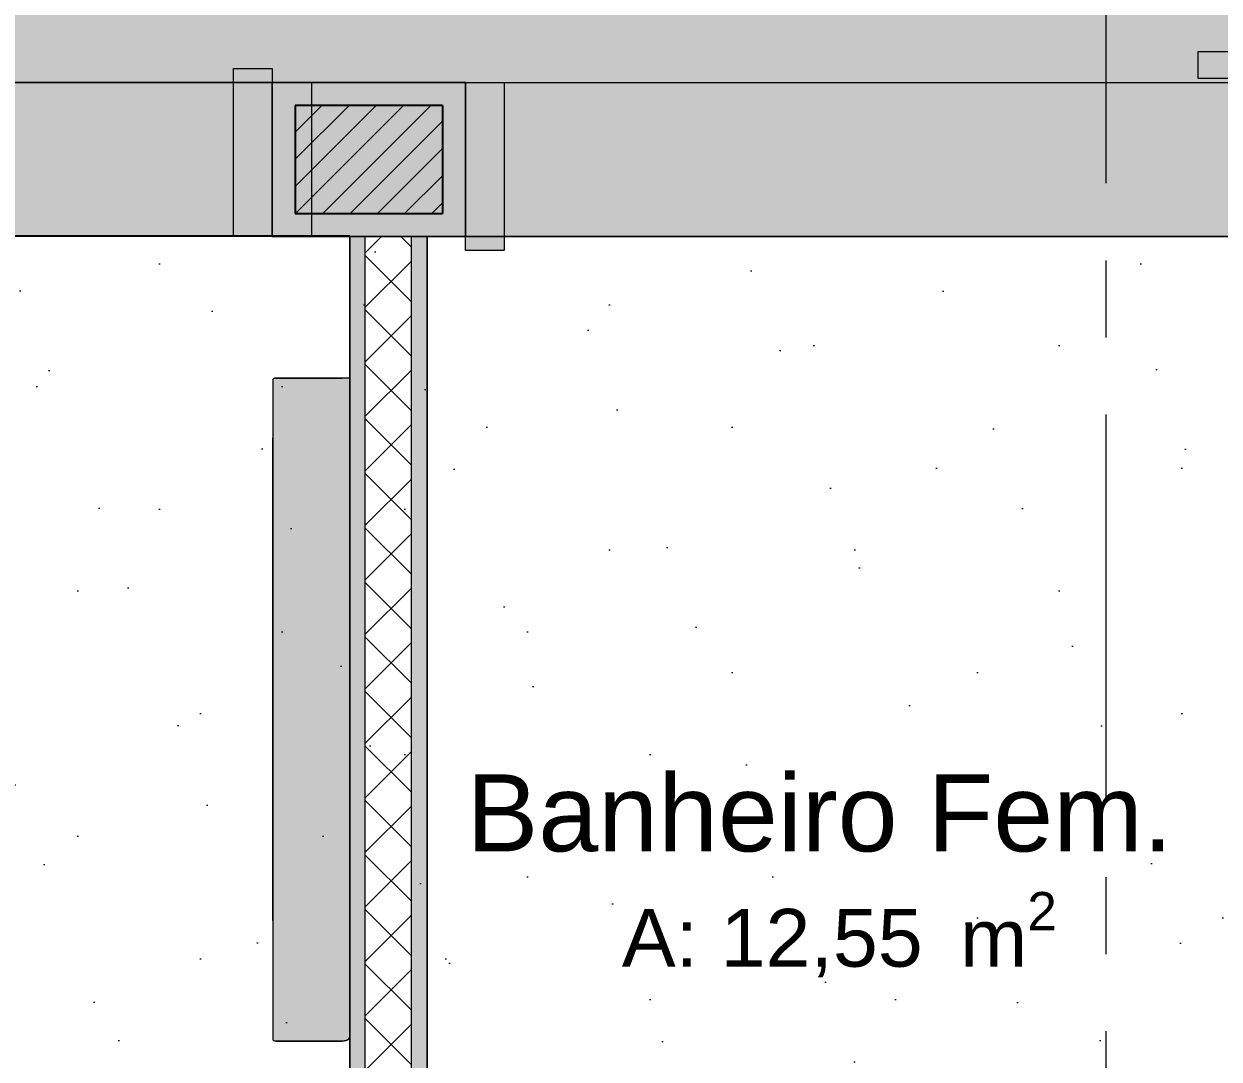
# Model space of a CAD drawing. Header units: metres. Extents: x -77 to 21.6, y -70.6 to -27.7.
# Drawn here: x -51.035 to -49.484, y -53.618 to -52.275 of the extents above; entities that cross this region are included whole.
import ezdxf

# ---------------------------------------------------------------- set-up
doc = ezdxf.new("R2010")
doc.units = ezdxf.units.M
doc.header["$MEASUREMENT"] = 0
doc.linetypes.add('Dot & Dashed', pattern=[0.6, 0.5, -0.05, 0, -0.05])
for name, color, linetype, lineweight in [('0_Caneta_No__99', 7, 'Continuous', 20), ('Concreto moldado in loco_Pilares.IFC Model_Caneta_No__241', 7, 'Continuous', 13), ('Concreto moldado in loco_Pilares.IFC Model_Caneta_No__4', 7, 'Continuous', 20), ('LAJES.EST_Caneta_No__96', 252, 'Continuous', 0), ('MOBILIARIO2_Caneta_No__96', 252, 'Continuous', 0), ('PAREDE CONSTRUIR_Caneta_No__241', 7, 'Continuous', 13), ('PAREDE CONSTRUIR_Caneta_No__3', 7, 'Continuous', 25), ('PAREDE CONSTRUIR_Caneta_No__83', 84, 'Continuous', 0), ('Portas Archicad_Caneta_No__241', 7, 'Continuous', 13), ('Portas Archicad_Caneta_No__98', 7, 'Continuous', 0), ('Selos de Zona Archicad_Caneta_No__11', 7, 'Continuous', 5)]:
    doc.layers.add(name, color=color, linetype=linetype, lineweight=lineweight)
for name, color, linetype in [('Concreto moldado in loco_Pilares.IFC Model', 7, 'Continuous'), ('PAREDE CONSTRUIR', 7, 'Continuous'), ('Portas Archicad', 7, 'Continuous'), ('ZONA', 7, 'Continuous')]:
    doc.layers.add(name, color=color, linetype=linetype)
for name, color, linetype, lineweight, true_color in [('LAJES.EST_Caneta_No__18', 7, 'Continuous', 0, 0xdfdfdf), ('LAJES.EST_Caneta_No__254', 7, 'Continuous', 0, 0xd1c9ad), ('MOBILIARIO2_Caneta_No__95', 7, 'Continuous', 0, 0xaeaeae), ('Portas Archicad_Caneta_No__97', 7, 'Continuous', 5, 0x6b6b6b), ('ZONA_Caneta_No__56', 7, 'Continuous', 0, 0xffe495)]:
    doc.layers.add(name, color=color, linetype=linetype, lineweight=lineweight, true_color=true_color)
doc.styles.add('GENERATED_STYLE_1', font='arial.ttf')
pattern_1 = [(45, (0, 0.5), (-0.159099, 0.159099), [0, -0.15, 0, -0.225]), (110, (0.5, 0.5), (0.21143084, 0.07695453), [0, -0.11, 0, -0.19])]
pattern_2 = [(45, (0, 0), (-0.0176776695, 0.0176776695), [])]

# ---------------------------------------------------------------- blocks, each defined once
blk = doc.blocks.new('Banheiro Fem._9_19_6', base_point=(-49.9769, -53.362))
at = {"layer": 'Selos de Zona Archicad_Caneta_No__11', "color": 7, "lineweight": 5, "attachment_point": 2, "style": 'GENERATED_STYLE_1'}
for s, insert, char_height in [('\\A1;{\\pqc;\\pt0,0.55;\\fArial|b0|i0|c0|p0;\\W1.000000;Banheiro Fem.\\fArial|b0|i0|c0|p0;\\W1.000000;\\A1{\\H.66x;\\S^  ;}\\fArial|b0|i0|c0|p0;\\W1.000000;\\fArial|b0|i0|c0|p0;\\W1.000000;\\A1{\\H.66x;\\S^  ;}}', (-49.9769, -53.2482), 0.1), ('\\A1;{\\pqc;\\pt0,0.55;\\fArial|b0|i0|c0|p0;\\W1.000000;A: 12,55\\fArial|b0|i0|c0|p0;\\W1.000000;\\A1{\\H.66x;\\S^  ;}\\fArial|b0|i0|c0|p0;\\W1.000000; m\\fArial|b0|i0|c0|p0;\\W1.000000;\\A1{\\H.66x;\\S2^  ;}}', (-49.9769, -53.4009), 0.075)]:
    blk.add_mtext(s, dxfattribs=dict(at, insert=insert, char_height=char_height))
blk = doc.blocks.new('Exterior Sliding Door 26')
at = {"layer": 'Portas Archicad', "linetype": 'Continuous', "lineweight": 0, "true_color": 0xffffff}
for points in [[(-0.475, 0.218), (-0.525, 0.218), (-0.525, 0.2), (-0.475, 0.2)], [(-0.475, 0), (-0.475, 0.2), (-0.525, 0.2), (-0.525, 0)]]:
    blk.add_hatch(color=7, dxfattribs=at).paths.add_polyline_path(points)
at = {"layer": 'Portas Archicad_Caneta_No__241', "color": 7, "linetype": 'Continuous', "lineweight": 13}
for p, q in [((-0.525, 0.17), (-0.525, 0.2)), ((-0.525, 0.17), (-0.525, 0.2)), ((-0.525, 0.17), (-0.525, 0.2)), ((-0.525, 0.17), (-0.525, 0.2)), ((-0.525, 0.03), (-0.525, 0.17)), ((-0.525, 0.03), (-0.525, 0.17)), ((-0.525, 0.03), (-0.525, 0.17)), ((-0.525, 0.03), (-0.525, 0.17)), ((-0.525, 0), (-0.525, 0.03)), ((-0.525, 0), (-0.525, 0.03))]:
    blk.add_line(p, q, dxfattribs=at)
at = {"layer": 'Portas Archicad_Caneta_No__97', "color": 251, "linetype": 'Continuous', "lineweight": 5, "true_color": 0x6b6b6b}
for p, q in [((-0.525, 0.2), (0.525, 0.2)), ((-0.525, 0), (0.525, 0))]:
    blk.add_line(p, q, dxfattribs=at)
at = {"layer": 'Portas Archicad_Caneta_No__98', "color": 7, "linetype": 'Continuous', "lineweight": 0}
for p, q in [((-0.475, 0.218), (-0.525, 0.218)), ((-0.525, 0.218), (-0.525, 0.2)), ((-0.475, 0.2), (-0.475, 0.218)), ((-0.475, 0.2), (-0.525, 0.2)), ((-0.525, 0.2), (-0.525, 0)), ((-0.525, 0.2), (-0.475, 0.2)), ((-0.475, 0), (-0.475, 0.2)), ((-0.525, 0), (-0.475, 0))]:
    blk.add_line(p, q, dxfattribs=at)
blk = doc.blocks.new('Exterior Sliding Door 26_2')
at = {"layer": 'Portas Archicad', "linetype": 'Continuous', "lineweight": 0, "true_color": 0xffffff}
for points in [[(0.425, 0.04), (0.425, 0.005), (1.475, 0.005), (1.475, 0.04)], [(-0.475, 0), (-0.525, 0), (-0.525, -0.2), (-0.475, -0.2)], [(-0.475, -0.218), (-0.475, -0.2), (-0.525, -0.2), (-0.525, -0.218)]]:
    blk.add_hatch(color=7, dxfattribs=at).paths.add_polyline_path(points)
at = {"layer": 'Portas Archicad_Caneta_No__241', "color": 7, "linetype": 'Continuous', "lineweight": 13}
for p, q in [((-0.525, 0), (-0.525, -0.03)), ((-0.525, 0), (-0.525, -0.03)), ((-0.525, 0), (-0.525, -0.03)), ((-0.525, 0), (-0.525, -0.03)), ((-0.525, -0.03), (-0.525, -0.17)), ((-0.525, -0.03), (-0.525, -0.17)), ((-0.525, -0.03), (-0.525, -0.17)), ((-0.525, -0.03), (-0.525, -0.17)), ((-0.525, -0.17), (-0.525, -0.2)), ((-0.525, -0.17), (-0.525, -0.2))]:
    blk.add_line(p, q, dxfattribs=at)
at = {"layer": 'Portas Archicad_Caneta_No__97', "color": 251, "linetype": 'Continuous', "lineweight": 5, "true_color": 0x6b6b6b}
for p, q in [((-0.525, 0), (0.525, 0)), ((-0.525, -0.2), (0.525, -0.2))]:
    blk.add_line(p, q, dxfattribs=at)
at = {"layer": 'Portas Archicad_Caneta_No__98', "color": 7, "linetype": 'Continuous', "lineweight": 0}
for p, q in [((0.425, 0.04), (1.475, 0.04)), ((0.425, 0.005), (0.425, 0.04)), ((-0.525, -0.2), (-0.525, 0)), ((-0.525, 0), (-0.475, 0)), ((-0.475, 0), (-0.475, -0.2)), ((1.475, 0.005), (0.425, 0.005)), ((-0.475, -0.2), (-0.525, -0.2)), ((-0.525, -0.218), (-0.525, -0.2)), ((-0.525, -0.2), (-0.475, -0.2)), ((-0.475, -0.2), (-0.475, -0.218)), ((-0.475, -0.218), (-0.525, -0.218))]:
    blk.add_line(p, q, dxfattribs=at)
blk = doc.blocks.new('Trocador(1)')
at = {"layer": 'MOBILIARIO2_Caneta_No__95', "linetype": 'Continuous', "lineweight": 0, "true_color": 0x575757}
blk.add_hatch(color=251, dxfattribs=at).paths.add_polyline_path([(0.0375, 0.67511), (0.0375, 0.6794), (0.03375, 0.6794), (0.0015, 0.6794), (0.00111, 0.67934), (0.00075, 0.67917), (0.00044, 0.6789), (0.0002, 0.67854), (0.00005, 0.67813), (0, 0.67768), (0, 0.67767), (0, 0.67649), (0, 0.67455), (0, 0.67186), (0, 0.66847), (0, 0.66439), (0, 0.65969), (0, 0.65441), (0, 0.64861), (0, 0.64235), (0, 0.63567), (0, 0.61815), (0, 0.59723), (0, 0.57598), (0, 0.55444), (0, 0.53265), (0, 0.51065), (0, 0.48848), (0, 0.46619), (0, 0.44382), (0, 0.42138), (0, 0.25802), (0, 0.23529), (0, 0.21264), (0, 0.1901), (0, 0.16772), (0, 0.14556), (0, 0.12368), (0, 0.10211), (0, 0.08093), (0, 0.06017), (0, 0.04379), (0, 0.03806), (0, 0.03764), (0, 0.03188), (0, 0.02651), (0, 0.02156), (0, 0.01708), (0, 0.01312), (0, 0.0097), (0, 0.00686), (0, 0.00463), (0, 0.00302), (0, 0.00205), (0, 0.00172), (0.00005, 0.00128), (0.0002, 0.00086), (0.00044, 0.0005), (0.00075, 0.00023), (0.00111, 0.00006), (0.0015, 0), (0.03375, 0), (0.03472, 0.00015), (0.03562, 0.00058), (0.0364, 0.00126), (0.037, 0.00215), (0.03737, 0.00319), (0.0375, 0.0043), (0.0375, 0.00462), (0.0375, 0.00556), (0.0375, 0.00711), (0.0375, 0.00926), (0.0375, 0.012), (0.0375, 0.01529), (0.0375, 0.01912), (0.0375, 0.02344), (0.0375, 0.02821), (0.0375, 0.03339), (0.0375, 0.03727), (0.0375, 0.03908), (0.0375, 0.043), (0.0375, 0.04494), (0.0375, 0.06127), (0.0375, 0.08192), (0.0375, 0.10298), (0.0375, 0.12443), (0.0375, 0.14619), (0.0375, 0.16823), (0.0375, 0.19048), (0.0375, 0.2129), (0.0375, 0.23542), (0.0375, 0.25805), (0.0375, 0.42135), (0.0375, 0.44371), (0.0375, 0.46597), (0.0375, 0.48815), (0.0375, 0.5102), (0.0375, 0.53209), (0.0375, 0.55377), (0.0375, 0.57521), (0.0375, 0.59635), (0.0375, 0.61717), (0.0375, 0.63458), (0.0375, 0.64108), (0.0375, 0.6471), (0.0375, 0.65269), (0.0375, 0.65778), (0.0375, 0.66231), (0.0375, 0.66623), (0.0375, 0.66951), (0.0375, 0.67209), (0.0375, 0.67396)])
at = {"layer": 'MOBILIARIO2_Caneta_No__96', "color": 252, "linetype": 'Continuous', "lineweight": 0}
for p, q in [((0.00005, 0.67813), (0, 0.67768)), ((0, 0.67768), (0, 0.67767)), ((0, 0.67767), (0, 0.67649)), ((0, 0.67649), (0, 0.67455)), ((0, 0.67455), (0, 0.67186)), ((0.0002, 0.67854), (0.00005, 0.67813)), ((0.0002, 0.67854), (0.00044, 0.6789)), ((0.00044, 0.6789), (0.00075, 0.67917)), ((0.00075, 0.67917), (0.00111, 0.67934)), ((0.0015, 0.6794), (0.00111, 0.67934)), ((0.0015, 0.6794), (0.03375, 0.6794)), ((0.0375, 0.6794), (0.03375, 0.6794)), ((0.0375, 0.67511), (0.0375, 0.6794)), ((0.0375, 0.67396), (0.0375, 0.6751)), ((0, 0.67186), (0, 0.66847)), ((0.0375, 0.67209), (0.0375, 0.67396)), ((0.0375, 0.66951), (0.0375, 0.67209)), ((0.0375, 0.66623), (0.0375, 0.66951)), ((0, 0.66847), (0, 0.66439)), ((0, 0.66439), (0, 0.65969)), ((0.0375, 0.66231), (0.0375, 0.66623)), ((0, 0.65969), (0, 0.65441)), ((0.0375, 0.65778), (0.0375, 0.66231)), ((0.0375, 0.65269), (0.0375, 0.65778)), ((0, 0.65441), (0, 0.64861)), ((0.0375, 0.6471), (0.0375, 0.65269)), ((0, 0.64861), (0, 0.64235)), ((0.0375, 0.64108), (0.0375, 0.6471)), ((0, 0.64235), (0, 0.63567)), ((0.0375, 0.63458), (0.0375, 0.64108)), ((0, 0.63567), (0, 0.61815)), ((0.0375, 0.61717), (0.0375, 0.63458)), ((0, 0.59723), (0, 0.61815)), ((0.0375, 0.59635), (0.0375, 0.61717)), ((0, 0.57598), (0, 0.59723)), ((0.0375, 0.57521), (0.0375, 0.59635)), ((0, 0.55444), (0, 0.57598)), ((0.0375, 0.55377), (0.0375, 0.57521)), ((0, 0.53265), (0, 0.55444)), ((0.0375, 0.53209), (0.0375, 0.55377)), ((0, 0.51065), (0, 0.53265)), ((0.0375, 0.5102), (0.0375, 0.53209)), ((0, 0.48848), (0, 0.51065)), ((0.0375, 0.48815), (0.0375, 0.5102)), ((0, 0.46619), (0, 0.48848)), ((0.0375, 0.46597), (0.0375, 0.48815)), ((0, 0.44382), (0, 0.46619)), ((0.0375, 0.44371), (0.0375, 0.46597)), ((0, 0.42138), (0, 0.44382)), ((0.0375, 0.42135), (0.0375, 0.44371)), ((0, 0.25802), (0, 0.42138)), ((0.0375, 0.25805), (0.0375, 0.42135)), ((0, 0.23529), (0, 0.25802)), ((0.0375, 0.23542), (0.0375, 0.25805)), ((0, 0.21264), (0, 0.23529)), ((0.0375, 0.2129), (0.0375, 0.23542)), ((0, 0.1901), (0, 0.21264)), ((0.0375, 0.19048), (0.0375, 0.2129)), ((0, 0.16772), (0, 0.1901)), ((0.0375, 0.16823), (0.0375, 0.19048)), ((0, 0.14556), (0, 0.16772)), ((0.0375, 0.14619), (0.0375, 0.16823)), ((0, 0.12368), (0, 0.14556)), ((0.0375, 0.12443), (0.0375, 0.14619)), ((0, 0.12368), (0, 0.10211)), ((0.0375, 0.10298), (0.0375, 0.12443)), ((0, 0.10211), (0, 0.08093)), ((0.0375, 0.08192), (0.0375, 0.10298)), ((0.0375, 0.06127), (0.0375, 0.08192)), ((0, 0.08093), (0, 0.06017)), ((0, 0.06017), (0, 0.04379)), ((0.0375, 0.04494), (0.0375, 0.06127)), ((0, 0.04379), (0, 0.03806)), ((0.0375, 0.043), (0.0375, 0.04494)), ((0.0375, 0.043), (0.0375, 0.03908)), ((0.0375, 0.03908), (0.0375, 0.043)), ((0, 0.03806), (0, 0.03764)), ((0, 0.03764), (0, 0.03188)), ((0.0375, 0.03727), (0.0375, 0.03908)), ((0.0375, 0.03339), (0.0375, 0.03727)), ((0, 0.03188), (0, 0.02651)), ((0.0375, 0.02821), (0.0375, 0.03339)), ((0, 0.02651), (0, 0.02156)), ((0.0375, 0.02344), (0.0375, 0.02821)), ((0.0375, 0.01912), (0.0375, 0.02344)), ((0, 0.02156), (0, 0.01708)), ((0.0375, 0.01529), (0.0375, 0.01912)), ((0, 0.01708), (0, 0.01312)), ((0, 0.01312), (0, 0.0097)), ((0.0375, 0.012), (0.0375, 0.01529)), ((0.0375, 0.00926), (0.0375, 0.012)), ((0, 0.0097), (0, 0.00686)), ((0, 0.00686), (0, 0.00463)), ((0.0375, 0.00711), (0.0375, 0.00926)), ((0.0375, 0.00556), (0.0375, 0.00711)), ((0, 0.00463), (0, 0.00302)), ((0, 0.00302), (0, 0.00205)), ((0, 0.00205), (0, 0.00172)), ((0, 0.00172), (0.00005, 0.00128)), ((0.00005, 0.00128), (0.0002, 0.00086)), ((0.0002, 0.00086), (0.00044, 0.0005)), ((0.00044, 0.0005), (0.00075, 0.00023)), ((0.00075, 0.00023), (0.00111, 0.00006)), ((0.00111, 0.00006), (0.0015, 0)), ((0.03375, 0), (0.0015, 0)), ((0.03472, 0.00015), (0.03375, 0)), ((0.03562, 0.00058), (0.03472, 0.00015)), ((0.0364, 0.00126), (0.03562, 0.00058)), ((0.0364, 0.00126), (0.037, 0.00215)), ((0.03737, 0.00319), (0.037, 0.00215)), ((0.0375, 0.0043), (0.03737, 0.00319)), ((0.0375, 0.00462), (0.0375, 0.00556)), ((0.0375, 0.0043), (0.0375, 0.00462))]:
    blk.add_line(p, q, dxfattribs=at)
at = {"layer": 'MOBILIARIO2_Caneta_No__96', "color": 252, "linetype": 'Continuous', "lineweight": 0, "flags": 128}
blk.add_lwpolyline([(0.0375, 0.67511), (0.0375, 0.6794), (0.03375, 0.6794), (0.0015, 0.6794), (0.00111, 0.67934), (0.00075, 0.67917), (0.00044, 0.6789), (0.0002, 0.67854), (0.00005, 0.67813), (0, 0.67768), (0, 0.67767), (0, 0.67649), (0, 0.67455), (0, 0.67186), (0, 0.66847), (0, 0.66439), (0, 0.65969), (0, 0.65441), (0, 0.64861), (0, 0.64235), (0, 0.63567), (0, 0.61815), (0, 0.59723), (0, 0.57598), (0, 0.55444), (0, 0.53265), (0, 0.51065), (0, 0.48848), (0, 0.46619), (0, 0.44382), (0, 0.42138), (0, 0.25802), (0, 0.23529), (0, 0.21264), (0, 0.1901), (0, 0.16772), (0, 0.14556), (0, 0.12368), (0, 0.10211), (0, 0.08093), (0, 0.06017), (0, 0.04379), (0, 0.03806), (0, 0.03764), (0, 0.03188), (0, 0.02651), (0, 0.02156), (0, 0.01708), (0, 0.01312), (0, 0.0097), (0, 0.00686), (0, 0.00463), (0, 0.00302), (0, 0.00205), (0, 0.00172), (0.00005, 0.00128), (0.0002, 0.00086), (0.00044, 0.0005), (0.00075, 0.00023), (0.00111, 0.00006), (0.0015, 0), (0.03375, 0), (0.03472, 0.00015), (0.03562, 0.00058), (0.0364, 0.00126), (0.037, 0.00215), (0.03737, 0.00319), (0.0375, 0.0043), (0.0375, 0.00462), (0.0375, 0.00556), (0.0375, 0.00711), (0.0375, 0.00926), (0.0375, 0.012), (0.0375, 0.01529), (0.0375, 0.01912), (0.0375, 0.02344), (0.0375, 0.02821), (0.0375, 0.03339), (0.0375, 0.03727), (0.0375, 0.03908), (0.0375, 0.043), (0.0375, 0.04494), (0.0375, 0.06127), (0.0375, 0.08192), (0.0375, 0.10298), (0.0375, 0.12443), (0.0375, 0.14619), (0.0375, 0.16823), (0.0375, 0.19048), (0.0375, 0.2129), (0.0375, 0.23542), (0.0375, 0.25805), (0.0375, 0.42135), (0.0375, 0.44371), (0.0375, 0.46597), (0.0375, 0.48815), (0.0375, 0.5102), (0.0375, 0.53209), (0.0375, 0.55377), (0.0375, 0.57521), (0.0375, 0.59635), (0.0375, 0.61717), (0.0375, 0.63458), (0.0375, 0.64108), (0.0375, 0.6471), (0.0375, 0.65269), (0.0375, 0.65778), (0.0375, 0.66231), (0.0375, 0.66623), (0.0375, 0.66951), (0.0375, 0.67209), (0.0375, 0.67396)], close=True, dxfattribs=at)

msp = doc.modelspace()

# ---------------------------------------------------------------- hatches: boundary and pattern name
at = {"layer": 'Concreto moldado in loco_Pilares.IFC Model', "linetype": 'Continuous', "lineweight": 0, "true_color": 0x000000}
msp.add_hatch(color=18, dxfattribs=at).paths.add_polyline_path([(-50.6617, -52.3506), (-50.6617, -52.5506), (-50.4617, -52.5506), (-50.4617, -52.3506)])
at = {"layer": 'LAJES.EST_Caneta_No__18', "linetype": 'Continuous', "lineweight": 0, "true_color": 0xdfdfdf}
h = msp.add_hatch(dxfattribs=at)
h.set_pattern_fill('Piso_Externo__0006', color=254, style=0, pattern_type=2)
h.set_pattern_definition([(45, (0, 0.6), (-0.1909188, 0.1909188), [0, -0.18, 0, -0.27]), (110, (0.6, 0.6), (0.253717, 0.09234544), [0, -0.132, 0, -0.228])])
h.paths.add_polyline_path([(-76.514, -65.1016), (-73.814, -65.1016, -0.414214), (-75.814, -67.1016), (-66.814, -67.1016, -0.414214), (-68.814, -65.1016), (-68.814, -62.301), (-68.814, -45.4002, -0.414214), (-66.514, -43.1002), (-65.914, -43.1002), (-65.914, -42.3002), (-66.514, -42.3002), (-66.514, -38.2041), (-65.114, -38.2041), (-65.114, -36.7038), (-66.514, -36.7038), (-66.514, -32.5997), (-65.114, -32.5997), (-56.714, -32.5997), (-53.814, -32.5997), (-44.014, -32.5997), (-44.014, -42.3002), (-53.814, -42.3002), (-53.814, -47.1002), (-44.014, -47.1002), (-44.014, -50.8516), (-45.6136, -50.8516), (-45.6136, -52.3506), (-44.014, -52.3506), (-44.014, -60.3006), (-48.9163, -60.3006), (-48.9163, -61.1006), (-44.3609, -61.1006), (-44.3609, -67.1016), (-44.014, -67.1016), (-41.514, -67.1016), (-41.514, -28.1016), (-41.714, -28.1016), (-41.714, -60.3006), (-43.014, -60.3006), (-43.014, -30.0016), (-66.514, -30.0016), (-66.514, -28.1016), (-76.514, -28.1016)])
h.paths.add_polyline_path([(-73.814, -45.1016), (-76.314, -45.1016), (-76.314, -43.0892), (-75.7984, -43.0908, -0.414214), (-73.8139, -45.0876)], flags=0)
h.paths.add_polyline_path([(-73.814, -45.5846, -0.009328), (-73.814, -45.6604)], flags=0)
h.paths.add_polyline_path([(-52.814, -46.3002), (-52.814, -43.1002), (-44.014, -43.1002), (-44.014, -46.3002)], flags=0)
h.paths.add_polyline_path([(-67.714, -34.1), (-76.314, -34.1), (-76.314, -32.5997), (-67.714, -32.5997)], flags=0)
at = {"layer": 'LAJES.EST_Caneta_No__254', "linetype": 'Continuous', "lineweight": 0, "true_color": 0xd1c9ad}
h = msp.add_hatch(dxfattribs=at)
h.set_pattern_fill('Haie_OD_0006', color=9, style=0, pattern_type=2)
h.set_pattern_definition(pattern_1)
h.paths.add_polyline_path([(-65.114, -47.1002), (-66.514, -47.1002), (-66.514, -60.3006), (-56.514, -60.3006), (-44.014, -60.3006), (-44.014, -56.6006), (-50.5957, -56.6006), (-50.5957, -54.2479), (-52.6157, -54.2479), (-52.6157, -52.5506), (-50.5957, -52.5506), (-45.6136, -52.5506), (-45.6136, -50.8516), (-44.014, -50.8516), (-44.014, -47.1002), (-53.814, -47.1002), (-53.814, -42.3002), (-44.014, -42.3002), (-44.014, -37.1002), (-51.174, -37.1002), (-51.174, -32.5997), (-53.814, -32.5997), (-56.714, -32.5997), (-58.7637, -32.5997), (-58.7637, -34.9038), (-63.464, -34.9038), (-63.464, -36.5038), (-65.114, -36.5038), (-65.114, -38.4037), (-63.464, -38.4037), (-63.464, -42.1002), (-65.114, -42.1002), (-65.114, -42.3002)])
h.paths.add_polyline_path([(-60.5596, -42.1002), (-60.5596, -38.4037), (-58.8637, -38.4037), (-58.8637, -42.1002)], flags=0)
h.paths.add_polyline_path([(-59.064, -48.7001), (-59.064, -47.3002), (-56.714, -47.3002), (-56.714, -48.7001)], flags=0)
at = {"layer": 'LAJES.EST_Caneta_No__96', "linetype": 'Continuous', "lineweight": 0}
h = msp.add_hatch(dxfattribs=at)
h.set_pattern_fill('Haie_OD_0006', color=252, style=0, pattern_type=2)
h.set_pattern_definition(pattern_1)
h.paths.add_polyline_path([(-52.6157, -54.2479), (-50.5157, -54.2479), (-50.5157, -56.6006), (-44.014, -56.6006), (-44.014, -52.3506), (-45.6136, -52.3506), (-45.6136, -52.5506), (-45.8324, -52.5506), (-50.5157, -52.5506), (-52.6157, -52.5506)])
at = {"layer": 'PAREDE CONSTRUIR', "linetype": 'Continuous', "lineweight": 0, "true_color": 0xffffff}
for points in [[(-50.5957, -52.3506), (-50.7126, -52.3506), (-50.6826, -52.3806), (-50.5957, -52.3806)], [(-50.6826, -52.3806), (-50.7126, -52.3506), (-50.7126, -52.5206), (-50.6826, -52.5206)], [(-50.5957, -52.3806), (-50.4917, -52.3806), (-50.4617, -52.3506), (-50.5957, -52.3506)], [(-50.4917, -52.3806), (-50.4917, -52.5206), (-50.4617, -52.5206), (-50.4617, -52.3506)], [(-50.5957, -52.5206), (-50.7126, -52.5206), (-50.7126, -52.5506), (-50.5957, -52.5506)], [(-50.4617, -52.5206), (-50.5957, -52.5206), (-50.5957, -52.5506), (-50.4617, -52.5506)], [(-50.5917, -54.2479), (-50.5917, -52.5506), (-50.6117, -52.5506), (-50.6117, -54.2479)], [(-50.5117, -56.6006), (-50.5117, -52.5506), (-50.5317, -52.5506), (-50.5317, -56.6006)]]:
    msp.add_hatch(color=7, dxfattribs=at).paths.add_polyline_path(points)
at = {"layer": 'PAREDE CONSTRUIR', "linetype": 'Continuous', "lineweight": 0, "true_color": 0x000000}
h = msp.add_hatch(dxfattribs=at)
h.set_pattern_fill('common_brick_0006', color=18, style=0, pattern_type=2)
h.set_pattern_definition(pattern_2)
h.paths.add_polyline_path([(-50.6826, -52.5206), (-50.5957, -52.5206), (-50.5957, -52.3806), (-50.6826, -52.3806)])
h = msp.add_hatch(dxfattribs=at)
h.set_pattern_fill('common_brick_0006', color=18, style=0, pattern_type=2)
h.set_pattern_definition(pattern_2)
h.paths.add_polyline_path([(-50.5957, -52.5206), (-50.4917, -52.5206), (-50.4917, -52.3806), (-50.5957, -52.3806)])
at = {"layer": 'PAREDE CONSTRUIR_Caneta_No__83', "linetype": 'Continuous', "lineweight": 0}
h = msp.add_hatch(dxfattribs=at)
h.set_pattern_fill('Placomur_0006', color=84, style=0, pattern_type=2)
h.set_pattern_definition([(45, (0, 0), (-0.03535534, 0.03535534), []), (135, (0, 0), (0.03535534, 0.03535534), [])])
h.paths.add_polyline_path([(-50.5317, -54.2679), (-50.5317, -52.5506), (-50.5917, -52.5506), (-50.5917, -54.2679)])

# ---------------------------------------------------------------- linework, layer by layer
at = {"layer": '0_Caneta_No__99', "color": 7, "linetype": 'Dot & Dashed', "lineweight": 20}
msp.add_line((-49.6311, -27.9815), (-49.6311, -67.6566), dxfattribs=at)
at = {"layer": 'Concreto moldado in loco_Pilares.IFC Model_Caneta_No__241', "color": 7, "linetype": 'Continuous', "lineweight": 13, "flags": 128}
msp.add_lwpolyline([(-50.6617, -52.3506), (-50.6617, -52.5506), (-50.4617, -52.5506), (-50.4617, -52.3506)], close=True, dxfattribs=at)
at = {"layer": 'Concreto moldado in loco_Pilares.IFC Model_Caneta_No__4', "color": 7, "linetype": 'Continuous', "lineweight": 20, "flags": 128}
msp.add_lwpolyline([(-50.6617, -52.3506), (-50.6617, -52.5506), (-50.4617, -52.5506), (-50.4617, -52.3506)], close=True, dxfattribs=at)
at = {"layer": 'PAREDE CONSTRUIR_Caneta_No__241', "color": 7, "linetype": 'Continuous', "lineweight": 13}
for p, q in [((-50.7126, -52.3806), (-50.7126, -52.3506)), ((-50.7126, -52.3806), (-50.7126, -52.3506)), ((-50.4617, -52.3506), (-50.4617, -52.3806)), ((-50.4617, -52.3506), (-50.4617, -52.3806)), ((-50.7126, -52.5206), (-50.7126, -52.3806)), ((-50.7126, -52.5206), (-50.7126, -52.3806)), ((-50.4617, -52.3806), (-50.4617, -52.5206)), ((-50.4617, -52.3806), (-50.4617, -52.5206)), ((-50.7126, -52.5506), (-50.7126, -52.5206)), ((-50.4617, -52.5206), (-50.4617, -52.5506)), ((-50.5917, -54.2479), (-50.5917, -52.5506)), ((-50.5317, -54.2679), (-50.5317, -52.5506))]:
    msp.add_line(p, q, dxfattribs=at)
at = {"layer": 'PAREDE CONSTRUIR_Caneta_No__241', "color": 7, "linetype": 'Continuous', "lineweight": 13, "flags": 128}
for points in [[(-50.5957, -52.3506), (-50.7126, -52.3506)], [(-50.4617, -52.3506), (-50.5957, -52.3506)], [(-50.7126, -52.5506), (-50.5957, -52.5506)], [(-50.5917, -52.5506), (-50.6117, -52.5506)], [(-50.6117, -52.5506), (-50.6117, -54.2479)], [(-50.5957, -52.5506), (-50.4617, -52.5506)], [(-50.5317, -52.5506), (-50.5917, -52.5506)], [(-50.5117, -52.5506), (-50.5317, -52.5506)], [(-50.5117, -56.6006), (-50.5117, -52.5506)]]:
    msp.add_lwpolyline(points, dxfattribs=at)
at = {"layer": 'PAREDE CONSTRUIR_Caneta_No__3', "color": 7, "linetype": 'Continuous', "lineweight": 25}
for p, q in [((-50.5957, -52.3806), (-50.6826, -52.3806)), ((-50.6826, -52.3806), (-50.6826, -52.5206)), ((-50.4917, -52.3806), (-50.5957, -52.3806)), ((-50.4917, -52.3806), (-50.4917, -52.5206)), ((-50.6826, -52.5206), (-50.5957, -52.5206)), ((-50.5957, -52.5206), (-50.4917, -52.5206))]:
    msp.add_line(p, q, dxfattribs=at)
at = {"layer": 'ZONA_Caneta_No__56', "color": 41, "linetype": 'Continuous', "lineweight": 0, "true_color": 0xffe495, "flags": 128}
for points in [[(-64.914, -36.7038), (-64.914, -38.2037), (-56.514, -38.2037), (-56.514, -52.5506), (-62.614, -52.5506), (-62.614, -54.0506), (-56.514, -54.0506), (-56.514, -56.6006), (-54.014, -56.6006), (-54.014, -52.3506), (-45.8136, -52.3506), (-45.8136, -50.8516), (-54.014, -50.8516), (-54.014, -36.7038), (-56.514, -36.7038)], [(-52.6157, -54.2479), (-50.6117, -54.2479), (-50.6117, -52.5496), (-52.6157, -52.5496)], [(-47.4137, -52.5506), (-50.5117, -52.5506), (-50.5117, -56.6016), (-47.4137, -56.6016)]]:
    msp.add_lwpolyline(points, close=True, dxfattribs=at)

# ---------------------------------------------------------------- block references
at = {"layer": 'MOBILIARIO2_Caneta_No__96', "color": 252, "linetype": 'Continuous', "lineweight": 0, "xscale": 2.666646129412459, "yscale": 1.265822377900844}
msp.add_blockref('Trocador(1)', (-50.7117, -53.5942), dxfattribs=at)
at = {"layer": 'Portas Archicad', "color": 7, "linetype": 'Continuous', "lineweight": 0, "xscale": -1}
msp.add_blockref('Exterior Sliding Door 26', (-51.2376, -52.5506), dxfattribs=at)
at = {"layer": 'Portas Archicad', "color": 7, "linetype": 'Continuous', "lineweight": 0}
msp.add_blockref('Exterior Sliding Door 26_2', (-49.9367, -52.3506), dxfattribs=at)
at = {"layer": 'ZONA', "color": 7, "linetype": 'Continuous', "lineweight": 0}
msp.add_blockref('Banheiro Fem._9_19_6', (-49.9769, -53.362), dxfattribs=at)

doc.saveas('drawing.dxf')
